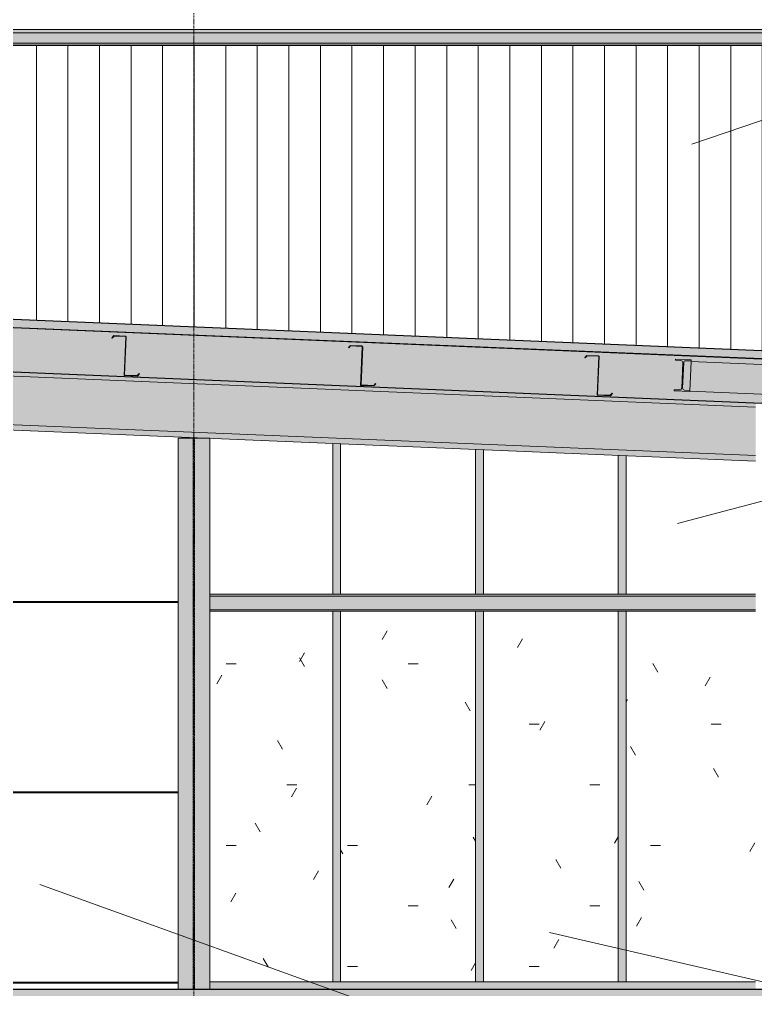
# Model space of a CAD drawing. Header units: inches. Extents: x -23445 to -32, y -314 to 853.
# Drawn here: x -14903.5 to -14716.9, y 0 to 246.1 of the extents above; entities that cross this region are included whole.
import ezdxf

# ---------------------------------------------------------------- set-up
doc = ezdxf.new("R2010")
doc.units = ezdxf.units.IN
doc.header["$MEASUREMENT"] = 0
doc.linetypes.add('Grid Line 1_2_', pattern=[0.875, 0.5, -0.125, 0.125, -0.125])
doc.linetypes.add('Hidden 1_8_', pattern=[0.1875, 0.125, -0.0625])
for name, color, linetype, lineweight in [('A-ANNO-IDEN', 131, 'Continuous', 9), ('A-CLNG', 13, 'Continuous', 9), ('A-CLNG-PATT', 13, 'Continuous', 9), ('A-FLOR', 192, 'Continuous', 9), ('A-FLOR-LEVL', 51, 'Continuous', 9), ('A-FLOR-PATT', 8, 'Continuous', 25), ('A-GLAZ-CURT', 52, 'Continuous', 9), ('A-GLAZ-CWMG', 51, 'Continuous', 9), ('A-ROOF', 132, 'Continuous', 9), ('A-WALL', 113, 'Continuous', 9), ('A-WALL-PATT', 111, 'Continuous', 25), ('S-BEAM', 12, 'Continuous', 9), ('S-COLS', 52, 'Continuous', 9), ('S-GRID', 1, 'Continuous', 9)]:
    doc.layers.add(name, color=color, linetype=linetype, lineweight=lineweight)
pattern_1 = [(0, (-33544.221, 67.247), (61.44, 15.36), [2.534, -43.546, 2.534, -43.546, -245.76]), (0, (-33544.221, 67.247), (61.44, 15.36), [-92.16, 2.534, -89.626, 2.534, -43.546, -107.52]), (0, (-33544.221, 67.247), (61.44, 15.36), [-230.4, 2.534, -28.186, 2.534, -74.266]), (120, (-33521.181, 74.927), (-44.02215, 45.5286), [2.534, -43.546, 2.534, -43.546, -245.76]), (120, (-33521.181, 74.927), (-44.02215, 45.5286), [-92.16, 2.534, -89.626, 2.534, -43.546, -107.52]), (120, (-33521.181, 74.927), (-44.02215, 45.5286), [-230.4, 2.534, -28.186, 2.534, -74.266]), (240, (-33513.501, 105.647), (-17.41785, -60.8886), [2.534, -43.546, 2.534, -43.546, -245.76]), (240, (-33513.501, 105.647), (-17.41785, -60.8886), [-92.16, 2.534, -89.626, 2.534, -43.546, -107.52]), (240, (-33513.501, 105.647), (-17.41785, -60.8886), [-230.4, 2.534, -28.186, 2.534, -74.266])]

# ---------------------------------------------------------------- blocks, each defined once
blk = doc.blocks.new('Struct_Xcel_Sports Complex_rvt-2-Building Section - East_West looking South _ Fitness Center')
at = {"layer": 'A-FLOR-PATT', "lineweight": 9}
h = blk.add_hatch(dxfattribs=at)
h.set_pattern_fill('FP_31', style=0, pattern_type=2)
h.set_pattern_definition([(50, (-33544.22, 67.247), (55.0854, -4.81984), [5.76, -63.36]), (355, (-33544.22, 67.247), (-10.6557, 57.76853), [4.608, -50.688]), (100.451, (-33539.63, 66.846), (44.42947, 52.94866), [4.895, -53.848]), (46.184, (-33544.22, 82.61), (81.96444, -12.71212), [8.64, -95.04]), (96.636, (-33537.39, 81.55), (71.7815, 74.8124), [7.343, -80.772]), (351.184, (-33544.22, 82.61), (71.78195, 74.81243), [6.912, -76.032]), (21, (-33536.54, 78.767), (45.84207, -30.92146), [5.76, -63.36]), (326, (-33536.54, 78.767), (18.68706, 55.69148), [4.608, -50.688]), (71.451, (-33532.72, 76.19), (64.5289, 24.7701), [4.895, -53.848]), (37.5, (-33544.221, 67.247), (0.933895, 25.566816), [2.534, -47.539, 2.534, -48.922, -50.88]), (37.5, (-33544.221, 67.247), (0.933895, 25.566816), [-101.53, 2.534, -48.346]), (7.5, (-33544.22, 67.247), (20.20404, 30.2913), [2.534, -26.803, 2.534, -46.387, -19.392]), (7.5, (-33544.22, 67.247), (20.20404, 30.2913), [-78.259, 2.534, -16.858]), (327.5, (-33561.348, 67.247), (40.997785, -1.732403), [2.534, -16.666, 2.534, -57.37, -79.488]), (327.5, (-33561.348, 67.247), (40.997785, -1.732403), [-79.104, 2.534, -76.954]), (317.5, (-33569.028, 67.247), (44.78888, 7.68784), [2.534, -22.426, 2.534, -37.248, -56.448]), (317.5, (-33569.028, 67.247), (44.78888, 7.68784), [-64.742, 2.534, -53.914])])
h.paths.add_polyline_path([(-25189.87, -6.32), (-25174.52, -6), (-22066.14, -6), (-22066.14, 0), (-25174.52, 0), (-25189.87, -0.32), (-25287.67, -0.32), (-25303.02, 0), (-26272.89, 0), (-26272.89, -6), (-25303.02, -6), (-25287.67, -6.32), (-25241, -6.32)], flags=0)
at = {"layer": 'A-FLOR', "color": 250, "lineweight": 25}
blk.add_line((-22066.14, 0), (-24218.88, 0), dxfattribs=at)
blk = doc.blocks.new('Girt_C - 8_D-1472944-Building Section - East_West looking South _ Fitness Center')
at = {"layer": 'S-BEAM'}
h = blk.add_hatch(color=256, dxfattribs=at)
h.paths.add_polyline_path([(-26263.39, 99.82), (-26128.02, 99.82), (-26128.02, 100.3), (-26263.39, 100.3)], flags=0)
h.paths.add_polyline_path([(-25505.64, 99.82), (-25505.64, 100.3), (-25517.89, 100.3), (-25517.89, 99.82)], flags=0)
h.paths.add_polyline_path([(-22171.52, 99.82), (-22171.52, 100.3), (-22309.89, 100.3), (-22309.89, 99.82), (-22223.02, 99.82)], flags=0)
h.paths.add_polyline_path([(-25501.52, 99.82), (-25439.14, 99.82), (-25439.14, 100.3), (-25501.52, 100.3)], flags=0)
h.paths.add_polyline_path([(-22420.08, 99.82), (-22420.08, 100.3), (-22458.77, 100.3), (-22458.77, 99.82), (-22433.58, 99.82)], flags=0)
h.paths.add_polyline_path([(-22810.7, 99.82), (-22810.7, 100.3), (-22941.3, 100.3), (-22941.36, 100.11), (-22941.61, 99.9), (-22941.71, 99.82), (-22819.6, 99.82)], flags=0)
h.paths.add_polyline_path([(-25672.89, 99.82), (-25659.64, 99.82), (-25659.64, 100.3), (-25672.89, 100.3)], flags=0)
h.paths.add_polyline_path([(-25435.64, 99.82), (-25405.89, 99.82), (-25405.89, 100.3), (-25435.64, 100.3)], flags=0)
h.paths.add_polyline_path([(-25397.89, 99.82), (-25387.64, 99.82), (-25387.64, 100.3), (-25397.89, 100.3)], flags=0)
h.paths.add_polyline_path([(-22949.08, 99.82), (-22948.92, 99.9), (-22949.17, 100.11), (-22949.23, 100.3), (-23081.89, 100.3), (-23081.89, 99.82), (-22959.97, 99.82)], flags=0)
h.paths.add_polyline_path([(-25384.14, 99.82), (-25336.74, 99.82), (-25336.74, 100.3), (-25384.14, 100.3)], flags=0)
h.paths.add_polyline_path([(-25656.14, 99.82), (-25608.14, 99.82), (-25608.14, 100.3), (-25656.14, 100.3)], flags=0)
h.paths.add_polyline_path([(-24132.95, 99.82), (-23958.39, 99.82), (-23958.39, 100.3), (-24132.95, 100.3)], flags=0)
h.paths.add_polyline_path([(-23089.89, 99.82), (-23089.89, 100.3), (-23371.39, 100.3), (-23371.39, 99.82), (-23135.44, 99.82)], flags=0)
h.paths.add_polyline_path([(-25604.64, 99.82), (-25522.02, 99.82), (-25522.02, 100.3), (-25604.64, 100.3)], flags=0)
h = blk.add_hatch(color=256, dxfattribs=at)
h.paths.add_polyline_path([(-22223.02, 96.51), (-22171.52, 96.51), (-22171.52, 99.82), (-22309.89, 99.82), (-22309.89, 96.51), (-22293.21, 96.51)], flags=0)
h.paths.add_polyline_path([(-26258.69, 96.51), (-26127.89, 96.51), (-26127.89, 98), (-26128.02, 98), (-26128.02, 99.82), (-26263.39, 99.82), (-26263.39, 96.51)], flags=0)
h.paths.add_polyline_path([(-22420.08, 96.51), (-22420.08, 99.82), (-22458.77, 99.82), (-22458.77, 96.51), (-22433.58, 96.51)], flags=0)
h.paths.add_polyline_path([(-25672.89, 96.51), (-25659.64, 96.51), (-25659.64, 99.82), (-25672.89, 99.82)], flags=0)
h.paths.add_polyline_path([(-22810.7, 96.51), (-22810.7, 99.82), (-23081.89, 99.82), (-23081.89, 96.51), (-22819.6, 96.51)], flags=0)
h.paths.add_polyline_path([(-25656.14, 96.51), (-25608.14, 96.51), (-25608.14, 99.82), (-25656.14, 99.82)], flags=0)
h.paths.add_polyline_path([(-25604.64, 96.51), (-25522.02, 96.51), (-25522.02, 99.82), (-25604.64, 99.82)], flags=0)
h.paths.add_polyline_path([(-25517.89, 96.51), (-25505.64, 96.51), (-25505.64, 99.82), (-25517.89, 99.82)], flags=0)
h.paths.add_polyline_path([(-23089.89, 96.51), (-23089.89, 99.82), (-23371.39, 99.82), (-23371.39, 96.51), (-23135.44, 96.51)], flags=0)
h.paths.add_polyline_path([(-25501.52, 96.51), (-25439.14, 96.51), (-25439.14, 99.82), (-25501.52, 99.82)], flags=0)
h.paths.add_polyline_path([(-25435.64, 96.51), (-25405.89, 96.51), (-25405.89, 99.82), (-25435.64, 99.82)], flags=0)
h.paths.add_polyline_path([(-23958.39, 96.51), (-23958.39, 99.82), (-24132.95, 99.82), (-24132.95, 96.51), (-23977.66, 96.51)], flags=0)
h.paths.add_polyline_path([(-25397.89, 96.51), (-25387.64, 96.51), (-25387.64, 99.82), (-25397.89, 99.82)], flags=0)
h.paths.add_polyline_path([(-25336.74, 96.51), (-25336.74, 99.82), (-25384.14, 99.82), (-25384.14, 96.51), (-25346.28, 96.51)], flags=0)
h = blk.add_hatch(color=256, dxfattribs=at)
h.paths.add_polyline_path([(-22171.52, 96.32), (-22171.52, 96.51), (-22309.89, 96.5), (-22309.89, 96.32), (-22223.02, 96.32)], flags=0)
h.paths.add_polyline_path([(-25336.74, 96.32), (-25336.74, 96.51), (-25384.14, 96.43), (-25384.14, 96.32), (-25346.28, 96.32)], flags=0)
h.paths.add_polyline_path([(-26263.39, 96.32), (-26128.02, 96.35), (-26128.02, 96.51), (-26263.39, 96.51), (-26263.39, 96.35)], flags=0)
h.paths.add_polyline_path([(-24132.95, 96.32), (-23958.39, 96.38), (-23958.39, 96.51), (-24132.95, 96.46), (-24132.95, 96.33)], flags=0)
h.paths.add_polyline_path([(-25672.89, 96.32), (-25659.64, 96.4), (-25659.64, 96.51), (-25672.89, 96.43), (-25672.89, 96.34)], flags=0)
h.paths.add_polyline_path([(-25387.64, 96.32), (-25387.64, 96.51), (-25397.89, 96.43), (-25397.89, 96.32), (-25390.14, 96.32)], flags=0)
h.paths.add_polyline_path([(-22420.08, 96.32), (-22420.08, 96.51), (-22458.77, 96.5), (-22458.77, 96.32), (-22433.58, 96.32)], flags=0)
h.paths.add_polyline_path([(-25405.89, 96.32), (-25405.89, 96.51), (-25435.64, 96.43), (-25435.64, 96.32), (-25416.46, 96.32)], flags=0)
h.paths.add_polyline_path([(-23371.39, 96.32), (-23089.89, 96.36), (-23089.89, 96.51), (-23371.39, 96.48), (-23371.39, 96.33)], flags=0)
h.paths.add_polyline_path([(-25656.14, 96.32), (-25608.14, 96.4), (-25608.14, 96.51), (-25656.14, 96.43), (-25656.14, 96.34)], flags=0)
h.paths.add_polyline_path([(-22810.7, 96.32), (-22810.7, 96.51), (-22941.94, 96.49), (-22941.87, 96.41), (-22941.52, 96.32), (-22819.6, 96.32)], flags=0)
h.paths.add_polyline_path([(-25604.64, 96.32), (-25522.02, 96.4), (-25522.02, 96.51), (-25604.64, 96.43), (-25604.64, 96.34)], flags=0)
h.paths.add_polyline_path([(-25439.14, 96.32), (-25439.14, 96.51), (-25501.52, 96.43), (-25501.52, 96.32), (-25451.56, 96.32)], flags=0)
h.paths.add_polyline_path([(-23081.89, 96.32), (-22948.86, 96.36), (-22948.57, 96.51), (-23081.89, 96.49), (-23081.89, 96.33)], flags=0)
h.paths.add_polyline_path([(-25505.64, 96.32), (-25505.64, 96.51), (-25517.89, 96.43), (-25517.89, 96.32)], flags=0)
for p, q in [((-22171.52, 100.3), (-22309.89, 100.3)), ((-22171.52, 99.82), (-22309.89, 99.82)), ((-22309.89, 96.32), (-22171.52, 96.32))]:
    blk.add_line(p, q, dxfattribs=at)
blk = doc.blocks.new('W-Wide Flange - 1_-5_-1341919-Building Section - East_West looking South _ Fitness Center')
at = {"layer": 'S-BEAM'}
for points in [[(-22171.52, 147.72), (-22171.52, 148.82), (-22500.14, 162.51), (-22500.14, 161.41), (-22187.93, 148.4)], [(-22171.52, 146.82), (-22171.52, 147.72), (-22500.14, 161.34), (-22500.14, 160.52), (-22187.93, 147.51)], [(-22171.52, 136.32), (-22171.52, 146.82), (-22500.14, 160.52), (-22500.14, 150.01), (-22187.93, 137)], [(-22171.52, 135.42), (-22171.52, 136.32), (-22500.14, 150.01), (-22500.14, 149.12), (-22187.93, 136.11)], [(-22171.52, 134.06), (-22171.52, 135.42), (-22500.14, 149.12), (-22500.14, 147.76), (-22187.93, 134.75)]]:
    blk.add_hatch(color=256, dxfattribs=at).paths.add_polyline_path(points, flags=0)
for p, q in [((-22171.52, 147.72), (-22500.14, 161.41)), ((-22500.14, 149.12), (-22171.52, 135.42)), ((-22171.52, 134.06), (-22500.14, 147.76))]:
    blk.add_line(p, q, dxfattribs=at)
blk = doc.blocks.new('System Panel - Glazed-frosted-1142378-Building Section - East_West looking South _ Fitness Center')
at = {"layer": 'A-GLAZ-CURT'}
h = blk.add_hatch(dxfattribs=at)
h.set_pattern_fill('FP_11', color=256, style=0, pattern_type=2)
h.set_pattern_definition(pattern_1)
h.paths.add_polyline_path([(-22278.7, 2), (-22278.7, 96), (-22309.89, 96), (-22309.89, 2), (-22293.21, 2)], flags=0)
blk.add_line((-22278.7, 96), (-22309.89, 96), dxfattribs=at)
blk = doc.blocks.new('Rectangular Mullion - Exterior 2_ x 4_5_-1135321-Building Section - East_West looking South _ Fitness Center')
at = {"layer": 'A-GLAZ-CWMG'}
blk.add_hatch(color=256, dxfattribs=at).paths.add_polyline_path([(-22309.89, 0), (-22277.7, 0), (-22277.7, 2), (-22309.89, 2)], flags=0)
blk.add_line((-22277.7, 2), (-22309.89, 2), dxfattribs=at)
blk = doc.blocks.new('System Panel - Glazed-frosted-1142383-Building Section - East_West looking South _ Fitness Center')
at = {"layer": 'A-GLAZ-CURT'}
h = blk.add_hatch(dxfattribs=at)
h.set_pattern_fill('FP_11', color=256, style=0, pattern_type=2)
h.set_pattern_definition(pattern_1)
h.paths.add_polyline_path([(-22242.52, 2), (-22242.52, 96), (-22276.7, 96), (-22276.7, 2)], flags=0)
blk.add_line((-22242.52, 96), (-22276.7, 96), dxfattribs=at)
blk = doc.blocks.new('Rectangular Mullion - Exterior 2_ x 4_5_-769211-Building Section - East_West looking South _ Fitness Center')
at = {"layer": 'A-GLAZ-CWMG'}
blk.add_hatch(color=256, dxfattribs=at).paths.add_polyline_path([(-22241.52, 0), (-22241.52, 2), (-22277.7, 2), (-22277.7, 0)], flags=0)
blk.add_line((-22241.52, 2), (-22277.7, 2), dxfattribs=at)
blk = doc.blocks.new('Rectangular Mullion - Exterior 2_ x 4_5_-827464-Building Section - East_West looking South _ Fitness Center')
at = {"layer": 'A-GLAZ-CWMG'}
blk.add_hatch(color=256, dxfattribs=at).paths.add_polyline_path([(-22276.7, 2), (-22276.7, 96), (-22278.7, 96), (-22278.7, 2)], flags=0)
for p, q in [((-22278.7, 96), (-22276.7, 96)), ((-22278.7, 96), (-22278.7, 2)), ((-22276.7, 2), (-22276.7, 96)), ((-22276.7, 2), (-22278.7, 2))]:
    blk.add_line(p, q, dxfattribs=at)
blk = doc.blocks.new('Rectangular Mullion - Exterior 2_ x 4_5_-1142356-Building Section - East_West looking South _ Fitness Center')
at = {"layer": 'A-GLAZ-CWMG'}
blk.add_hatch(color=256, dxfattribs=at).paths.add_polyline_path([(-22276.7, 100.3), (-22276.7, 138.45), (-22278.7, 138.53), (-22278.7, 100.3)], flags=0)
for p, q in [((-22278.7, 138.53), (-22278.7, 100.3)), ((-22276.7, 100.3), (-22276.7, 138.45))]:
    blk.add_line(p, q, dxfattribs=at)
blk = doc.blocks.new('System Panel - Glazed-frosted-V48-Building Section - East_West looking South _ Fitness Center')
at = {"layer": 'A-GLAZ-CURT'}
h = blk.add_hatch(dxfattribs=at)
h.set_pattern_fill('FP_11', color=256, style=0, pattern_type=2)
h.set_pattern_definition(pattern_1)
h.paths.add_polyline_path([(-22240.52, 2), (-22206.33, 2), (-22206.33, 96), (-22240.52, 96), (-22240.52, 76.46)], flags=0)
blk.add_line((-22206.33, 96), (-22240.52, 96), dxfattribs=at)
blk = doc.blocks.new('Rectangular Mullion - Exterior 2_ x 4_5_-V49-Building Section - East_West looking South _ Fitness Center')
at = {"layer": 'A-GLAZ-CWMG'}
blk.add_hatch(color=256, dxfattribs=at).paths.add_polyline_path([(-22205.33, 0), (-22205.33, 2), (-22241.52, 2), (-22241.52, 0)], flags=0)
blk.add_line((-22205.33, 2), (-22241.52, 2), dxfattribs=at)
blk = doc.blocks.new('Rectangular Mullion - Exterior 2_ x 4_5_-1115231-Building Section - East_West looking South _ Fitness Center')
at = {"layer": 'A-GLAZ-CWMG'}
blk.add_hatch(color=256, dxfattribs=at).paths.add_polyline_path([(-22240.52, 2), (-22240.52, 96), (-22242.52, 96), (-22242.52, 2)], flags=0)
for p, q in [((-22242.52, 96), (-22240.52, 96)), ((-22242.52, 96), (-22242.52, 2)), ((-22240.52, 2), (-22240.52, 96)), ((-22240.52, 2), (-22242.52, 2))]:
    blk.add_line(p, q, dxfattribs=at)
blk = doc.blocks.new('Rectangular Mullion - Exterior 2_ x 4_5_-1142334-Building Section - East_West looking South _ Fitness Center')
at = {"layer": 'A-GLAZ-CWMG'}
blk.add_hatch(color=256, dxfattribs=at).paths.add_polyline_path([(-22242.52, 100.3), (-22240.52, 100.3), (-22240.52, 136.94), (-22242.52, 137.02), (-22242.52, 115.53)], flags=0)
for p, q in [((-22242.52, 137.02), (-22242.52, 100.3)), ((-22240.52, 100.3), (-22240.52, 136.94))]:
    blk.add_line(p, q, dxfattribs=at)
blk = doc.blocks.new('System Panel - Glazed-frosted-V50-Building Section - East_West looking South _ Fitness Center')
at = {"layer": 'A-GLAZ-CURT'}
h = blk.add_hatch(dxfattribs=at)
h.set_pattern_fill('FP_11', color=256, style=0, pattern_type=2)
h.set_pattern_definition(pattern_1)
h.paths.add_polyline_path([(-22171.52, 2), (-22171.52, 96), (-22204.33, 96), (-22204.33, 2)], flags=0)
blk.add_line((-22171.52, 96), (-22204.33, 96), dxfattribs=at)
blk = doc.blocks.new('Rectangular Mullion - Exterior 2_ x 4_5_-V51-Building Section - East_West looking South _ Fitness Center')
at = {"layer": 'A-GLAZ-CWMG'}
blk.add_hatch(color=256, dxfattribs=at).paths.add_polyline_path([(-22171.52, 0), (-22171.52, 2), (-22205.33, 2), (-22205.33, 0)], flags=0)
blk.add_line((-22171.52, 2), (-22205.33, 2), dxfattribs=at)
blk = doc.blocks.new('Rectangular Mullion - Exterior 2_ x 4_5_-V52-Building Section - East_West looking South _ Fitness Center')
at = {"layer": 'A-GLAZ-CWMG'}
blk.add_hatch(color=256, dxfattribs=at).paths.add_polyline_path([(-22206.33, 100.3), (-22204.33, 100.3), (-22204.33, 135.43), (-22206.33, 135.51), (-22206.33, 115.53)], flags=0)
for p, q in [((-22206.33, 135.51), (-22206.33, 100.3)), ((-22204.33, 100.3), (-22204.33, 135.43))]:
    blk.add_line(p, q, dxfattribs=at)
blk = doc.blocks.new('W-Wide Flange-Column - B4_B-1393571-Building Section - East_West looking South _ Fitness Center')
at = {"layer": 'S-COLS', "linetype": 'Hidden 1_8_'}
for p, q in [((-22314.05, 0), (-22314.05, 139.83)), ((-22313.73, 139.83), (-22313.73, 0))]:
    blk.add_line(p, q, dxfattribs=at)
blk = doc.blocks.new('Girt_Z - 10_D-1390502-Building Section - East_West looking South _ Fitness Center')
at = {"layer": 'S-BEAM'}
h = blk.add_hatch(color=256, dxfattribs=at)
h.paths.add_polyline_path([(-22328.2, 155.6), (-22327.69, 156.16), (-22327.77, 156.23), (-22328.24, 155.72), (-22331.38, 155.85), (-22331.57, 155.75)], flags=0)
h.paths.add_polyline_path([(-22331.57, 155.75), (-22331.45, 155.93), (-22331.05, 165.54), (-22331.16, 165.55)], flags=0)
h.paths.add_polyline_path([(-22334.59, 165.23), (-22334.12, 165.75), (-22331.23, 165.63), (-22331.23, 165.74), (-22334.17, 165.86), (-22334.67, 165.31)], flags=0)
at = {"layer": 'S-BEAM', "lineweight": 15}
for p, q in [((-22334.17, 165.86), (-22334.67, 165.31)), ((-22334.67, 165.31), (-22334.59, 165.23)), ((-22334.59, 165.23), (-22334.12, 165.75)), ((-22331.23, 165.74), (-22334.17, 165.86)), ((-22334.12, 165.75), (-22331.23, 165.63)), ((-22331.16, 165.55), (-22331.57, 155.75)), ((-22331.45, 155.93), (-22331.05, 165.54)), ((-22331.57, 155.75), (-22328.2, 155.6)), ((-22328.24, 155.72), (-22331.38, 155.85)), ((-22327.77, 156.23), (-22328.24, 155.72)), ((-22328.2, 155.6), (-22327.69, 156.16)), ((-22327.69, 156.16), (-22327.77, 156.23))]:
    blk.add_line(p, q, dxfattribs=at)
for centre, radius, start, end in [((-22331.24, 165.55), 0.187, 357.6141, 87.6141), ((-22331.24, 165.55), 0.0782, 357.6141, 85.4913), ((-22331.37, 155.92), 0.0782, 177.6141, 264.5717)]:
    blk.add_arc(centre, radius, start, end, dxfattribs=at)
blk = doc.blocks.new('Dimension Lumber - 5_5 x 7_5 Glulam-1403169-Building Section - East_West looking South _ Fitness Center')
at = {"layer": 'S-BEAM'}
blk.add_hatch(color=256, dxfattribs=at).paths.add_polyline_path([(-21974.21, 142.86), (-21973.89, 150.35), (-22187.85, 159.27), (-22188.16, 151.77), (-22012.47, 144.45)], flags=0)
at = {"layer": 'S-BEAM', "lineweight": 15}
for p, q in [((-22187.85, 159.27), (-22188.16, 151.77)), ((-21973.89, 150.35), (-22187.85, 159.27)), ((-22188.16, 151.77), (-21974.21, 142.86)), ((-21974.21, 142.86), (-21973.89, 150.35))]:
    blk.add_line(p, q, dxfattribs=at)
blk = doc.blocks.new('W-Wide Flange - W8X15-1355454-Building Section - East_West looking South _ Fitness Center')
at = {"layer": 'S-BEAM'}
h = blk.add_hatch(dxfattribs=at)
h.set_pattern_fill('FP_10', color=256, style=0, pattern_type=2)
h.set_pattern_definition([(45, (-33544.22, 67.247), (-19.00703, 19.00703), []), (45, (-33544.22, 96.047), (-19.00703, 19.00703), [])])
h.paths.add_polyline_path([(-22188.16, 151.66), (-22188.15, 151.98), (-22189.53, 152.03), (-22189.88, 152.19), (-22190.01, 152.55), (-22189.74, 159.03), (-22189.58, 159.38), (-22189.22, 159.51), (-22187.84, 159.45), (-22187.82, 159.76), (-22191.83, 159.93), (-22191.84, 159.62), (-22190.46, 159.56), (-22190.12, 159.4), (-22189.98, 159.04), (-22190.25, 152.56), (-22190.41, 152.22), (-22190.77, 152.09), (-22192.16, 152.14), (-22192.17, 151.83)], flags=0)
at = {"layer": 'S-BEAM', "lineweight": 15}
for p, q in [((-22191.83, 159.93), (-22191.84, 159.62)), ((-22191.84, 159.62), (-22190.46, 159.56)), ((-22187.82, 159.76), (-22191.83, 159.93)), ((-22189.98, 159.04), (-22190.25, 152.56)), ((-22190.01, 152.55), (-22189.74, 159.03)), ((-22189.22, 159.51), (-22187.84, 159.45)), ((-22187.84, 159.45), (-22187.82, 159.76)), ((-22192.16, 152.14), (-22192.17, 151.83)), ((-22192.17, 151.83), (-22188.16, 151.66)), ((-22190.77, 152.09), (-22192.16, 152.14)), ((-22188.15, 151.98), (-22189.53, 152.03)), ((-22188.16, 151.66), (-22188.15, 151.98))]:
    blk.add_line(p, q, dxfattribs=at)
for centre, start, end in [((-22190.48, 159.06), 357.6141, 87.6141), ((-22189.24, 159.01), 87.6141, 177.6141), ((-22190.75, 152.58), 267.6141, 357.6141), ((-22189.51, 152.53), 177.6141, 267.6141)]:
    blk.add_arc(centre, 0.497, start, end, dxfattribs=at)

msp = doc.modelspace()

# ---------------------------------------------------------------- hatches: boundary and pattern name
at = {"layer": 'A-CLNG-PATT'}
h = msp.add_hatch(dxfattribs=at)
h.set_pattern_fill('FP_17', color=256, style=0, pattern_type=2)
h.set_pattern_definition([(161.57, (-33543.261, 68.207), (-7.6802237, -0.0009796), [0, -54.643, 6.067, 0]), (18.43, (-33545.181, 68.207), (-7.6802237, 0.0009796), [0, -54.643, 6.067, 0]), (108.43, (-33543.261, 68.207), (3.8382953, -19.20136532), [18.211, -42.499]), (71.57, (-33545.181, 68.207), (3.8382953, 19.20136532), [18.211, -42.499])])
h.paths.add_polyline_path([(-14607.01, 144.24), (-14607.01, 155.38), (-15344.28, 186.1), (-15344.28, 174.96), (-14610.5, 144.39)], flags=0)
at = {"layer": 'A-ROOF'}
msp.add_hatch(color=256, dxfattribs=at).paths.add_polyline_path([(-14516.28, 151.73), (-14516.28, 153.73), (-15344.03, 188.22), (-15344.03, 186.22), (-14557.86, 153.46)], flags=0)
at = {"layer": 'A-WALL', "lineweight": 5}
h = msp.add_hatch(color=256, dxfattribs=at)
h.paths.add_polyline_path([(-14617.02, 242.69), (-14603.9, 242.69), (-14603.9, 243.38)], flags=0)
h.paths.add_polyline_path([(-15116.9, 242.69), (-15116.9, 243.5), (-15355.84, 243.43), (-15341.59, 242.69)], flags=0)
h.paths.add_polyline_path([(-15356.09, 242.69), (-15342.79, 242.69), (-15356.09, 243.39)], flags=0)
h.paths.add_polyline_path([(-14618.22, 242.69), (-14603.9, 243.5), (-15000.9, 243.5), (-15000.9, 242.69), (-14978.97, 242.69)], flags=0)
h = msp.add_hatch(color=256, dxfattribs=at)
h.paths.add_polyline_path([(-14618.72, 240), (-14618.22, 240), (-14618.22, 242.69), (-15000.9, 242.69), (-15000.9, 240), (-14978.97, 240)], flags=0)
h.paths.add_polyline_path([(-15342.53, 240), (-15341.65, 240), (-15341.65, 242.63), (-15344.03, 242.69), (-15356.09, 242.63), (-15356.09, 242.2), (-15342.53, 242.2), (-15342.53, 241.8)], flags=0)
h.paths.add_polyline_path([(-15341.59, 240), (-15116.9, 240), (-15116.9, 242.69), (-15341.59, 242.63)], flags=0)
h.paths.add_polyline_path([(-14618.15, 240), (-14614.53, 240), (-14614.53, 241.11), (-14614.42, 241.11), (-14614.34, 240), (-14606.64, 240), (-14606.64, 241.11), (-14606.53, 241.19), (-14606.53, 241.83), (-14603.9, 241.83), (-14603.9, 242.69), (-14618.15, 242.63), (-14618.15, 241.11)], flags=0)
h.paths.add_polyline_path([(-14614.34, 241.19), (-14614.34, 241.3), (-14606.72, 241.3), (-14606.72, 241.19)], flags=0)
h = msp.add_hatch(color=256, dxfattribs=at)
h.paths.add_polyline_path([(-15342.53, 239.5), (-15341.18, 239.5), (-15341.65, 240), (-15342.53, 239.97)], flags=0)
h.paths.add_polyline_path([(-14606.64, 239.5), (-14606.64, 240), (-14614.42, 240), (-14614.42, 239.5)], flags=0)
h.paths.add_polyline_path([(-15116.9, 239.5), (-15116.9, 240), (-15341.57, 239.97), (-15341.09, 239.5)], flags=0)
h.paths.add_polyline_path([(-14618.22, 239.5), (-14614.53, 239.5), (-14614.53, 240), (-14618.15, 239.97), (-14618.63, 239.5)], flags=0)
h.paths.add_polyline_path([(-15000.9, 239.5), (-14618.67, 239.54), (-14618.22, 240), (-15000.9, 240)], flags=0)
at = {"layer": 'A-WALL-PATT', "lineweight": 9}
h = msp.add_hatch(dxfattribs=at)
h.set_pattern_fill('FP_32', color=256, style=0, pattern_type=2)
h.set_pattern_definition([(270, (-30155.209, -153.667), (8, 5e-16), [])])
h.paths.add_polyline_path([(-14603.9, 157.38), (-14603.9, 158.5), (-14606.53, 158.5), (-14606.53, 163.55), (-14606.9, 163.24), (-14606.9, 157.5)], flags=0)
h.paths.add_polyline_path([(-14607.01, 157.51), (-14607.01, 163.15), (-14607.11, 163.07), (-14607.18, 163.16), (-14607.01, 163.3), (-14607.01, 166.95), (-14614.34, 166.95), (-14614.34, 167.05), (-14607.01, 167.05), (-14607.01, 185.5), (-14606.9, 185.5), (-14606.9, 167.05), (-14606.72, 167.05), (-14606.72, 166.95), (-14606.9, 166.95), (-14606.9, 163.38), (-14606.64, 163.61), (-14606.64, 166.87), (-14606.53, 166.95), (-14606.53, 192.8), (-14607.11, 192.31), (-14607.18, 192.4), (-14606.64, 192.85), (-14606.64, 196.11), (-14606.53, 196.19), (-14606.53, 237.8), (-14607.11, 237.31), (-14607.18, 237.4), (-14606.64, 237.85), (-14606.64, 239.46), (-14614.42, 239.46), (-14614.42, 237.85), (-14613.89, 237.4), (-14613.96, 237.31), (-14614.53, 237.85), (-14614.53, 239.46), (-15000.9, 239.46), (-15000.9, 181.08), (-15063.59, 181.08), (-15063.59, 176.53), (-14649.16, 159.27)], flags=0)
h.paths.add_polyline_path([(-14613.96, 163.07), (-14614.53, 163.61), (-14614.53, 166.87), (-14614.42, 166.87), (-14614.34, 163.54), (-14613.89, 163.16)], flags=0)
h.paths.add_polyline_path([(-15110.59, 178.49), (-15110.59, 181.08), (-15116.78, 181.08), (-15116.78, 197.45), (-15116.9, 197.45), (-15116.9, 239.46), (-15342.53, 239.46), (-15342.53, 190), (-15344.03, 190), (-15344.03, 188.22), (-15119.34, 178.86)], flags=0)
h.paths.add_polyline_path([(-14613.96, 192.31), (-14614.53, 192.85), (-14614.53, 196.11), (-14614.42, 196.11), (-14614.34, 192.78), (-14613.89, 192.4)], flags=0)
h.paths.add_polyline_path([(-14613.89, 196.19), (-14614.34, 196.19), (-14614.34, 196.3), (-14606.72, 196.3), (-14606.72, 196.19), (-14607.18, 196.19)], flags=0)
h = msp.add_hatch(dxfattribs=at)
h.set_pattern_fill('FP_13', color=256, style=0, pattern_type=2)
h.set_pattern_definition([(90, (-30058.12, 677.25), (-193, -193), [48, -145]), (180, (-30058.12, 677.25), (-2e-14, -193), [96.25, -96.75]), (270, (-30154.38, 725.25), (-193, -193), [48, -145]), (180, (-30058.12, 725.25), (-2e-14, -193), [96.25, -96.75]), (270, (-30154.62, 725.25), (-193, -193), [48, -145]), (180, (-30154.62, 725.25), (-2e-14, -193), [96.25, -96.75]), (90, (-30250.88, 677.25), (-193, -193), [48, -145]), (180, (-30154.62, 677.25), (-2e-14, -193), [96.25, -96.75]), (90, (-30106.12, 725.5), (-193, -193), [48, -145]), (180, (-30057.88, 725.5), (-2e-14, -193), [48.25, -144.75]), (180, (-30057.88, 773.5), (-2e-14, -193), [48.25, -144.75]), (90, (-30202.62, 725.5), (-193, -193), [48, -145]), (180, (-30106.38, 725.5), (-2e-14, -193), [96.25, -96.75]), (270, (-30106.38, 773.5), (-193, -193), [48, -145]), (180, (-30106.38, 773.5), (-2e-14, -193), [96.25, -96.75]), (180, (-30202.88, 725.5), (-2e-14, -193), [48, -145]), (270, (-30202.88, 773.5), (-193, -193), [48, -145]), (180, (-30202.88, 773.5), (-2e-14, -193), [48, -145]), (90, (-30058.12, 773.75), (-193, -193), [48, -145]), (180, (-30058.12, 773.75), (-2e-14, -193), [96.25, -96.75]), (270, (-30154.38, 821.75), (-193, -193), [48, -145]), (180, (-30058.12, 821.75), (-2e-14, -193), [96.25, -96.75]), (270, (-30154.62, 821.75), (-193, -193), [48, -145]), (180, (-30154.62, 821.75), (-2e-14, -193), [96.25, -96.75]), (270, (-30250.88, 821.75), (-193, -193), [48, -145]), (180, (-30154.62, 773.75), (-2e-14, -193), [96.25, -96.75]), (90, (-30106.12, 822), (-193, -193), [48, -145]), (180, (-30057.88, 822), (-2e-14, -193), [48.25, -144.75]), (180, (-30057.88, 870), (-2e-14, -193), [48.25, -144.75]), (90, (-30202.62, 822), (-193, -193), [48, -145]), (180, (-30106.38, 822), (-2e-14, -193), [96.25, -96.75]), (270, (-30106.38, 870), (-193, -193), [48, -145]), (180, (-30106.38, 870), (-2e-14, -193), [96.25, -96.75]), (180, (-30202.88, 822), (-2e-14, -193), [48, -145]), (270, (-30202.88, 870), (-193, -193), [48, -145]), (180, (-30202.88, 870), (-2e-14, -193), [48, -145])])
h.paths.add_polyline_path([(-15356.09, 0), (-15349.53, 0), (-15349.53, 115.82), (-15356.09, 115.82), (-15356.09, 76.46)], flags=0)
h.paths.add_polyline_path([(-15004.15, 0), (-15004.15, 145.75), (-14997.38, 145.75), (-15045.53, 147.76), (-15045.53, 0)], flags=0)
h.paths.add_polyline_path([(-14965.47, 0), (-14863.28, 0), (-14863.28, 139.83), (-14859.4, 139.83), (-14859.4, 140), (-14965.47, 144.42), (-14965.47, 76.46)], flags=0)
h.paths.add_polyline_path([(-15345.28, 141.1), (-15344.78, 141.1), (-15344.78, 144.68), (-15345.28, 144.68), (-15345.28, 144.55)], flags=0)
h.paths.add_polyline_path([(-14606.79, 145.5), (-14603.9, 145.5), (-14603.9, 146.37), (-14606.9, 146.49), (-14606.9, 145.5)], flags=0)
h.paths.add_polyline_path([(-14603.9, 153.88), (-14603.9, 155.38), (-14606.9, 155.5), (-14606.9, 154)], flags=0)
h.paths.add_polyline_path([(-14607.01, 155.38), (-14607.01, 155.51), (-15063.59, 174.53), (-15063.59, 174.4), (-14628.09, 156.25)], flags=0)
h.paths.add_polyline_path([(-15110.59, 176.36), (-15110.59, 176.49), (-15344.03, 186.22), (-15344.03, 186.09), (-15119.34, 176.72)], flags=0)
at = {"layer": 'S-COLS', "lineweight": 5}
msp.add_hatch(color=256, dxfattribs=at).paths.add_polyline_path([(-14855.28, 0), (-14855.28, 139.83), (-14863.28, 139.83), (-14863.28, 0)], flags=0)

# ---------------------------------------------------------------- linework, layer by layer
at = {"layer": 'A-ANNO-IDEN', "color": 153}
for p, q in [((-14733.1, 214.4), (-14450.6, 311.05)), ((-14736.71, 118.21), (-14450.6, 193.82)), ((-14898.35, 26.67), (-14450.6, -134.76)), ((-14769.12, 14.51), (-14450.6, -59.61))]:
    msp.add_line(p, q, dxfattribs=at)
at = {"layer": 'A-CLNG', "lineweight": 25}
for p, q in [((-14607.01, 155.38), (-15344.03, 186.09)), ((-15344.03, 174.95), (-14607.01, 144.24))]:
    msp.add_line(p, q, dxfattribs=at)
at = {"layer": 'A-FLOR-LEVL', "linetype": 'Grid Line 1_2_'}
msp.add_line((-19102.71, 0), (-13613.95, 0), dxfattribs=at)
at = {"layer": 'A-ROOF', "lineweight": 25}
for p, q in [((-14516.28, 153.73), (-15344.03, 188.22)), ((-15344.03, 186.22), (-14516.28, 151.73))]:
    msp.add_line(p, q, dxfattribs=at)
at = {"layer": 'A-WALL'}
for p, q in [((-15000.9, 243.5), (-14603.9, 243.5)), ((-15000.9, 242.69), (-14618.22, 242.69)), ((-15000.9, 240), (-14618.22, 240)), ((-15000.9, 239.5), (-14618.72, 239.5)), ((-15000.9, 239.46), (-14614.53, 239.46)), ((-14859.4, 139.83), (-14859.4, 139.95))]:
    msp.add_line(p, q, dxfattribs=at)
at = {"layer": 'S-COLS'}
for p, q in [((-14863.28, 139.83), (-14863.28, 0)), ((-14855.28, 139.83), (-14863.28, 139.83)), ((-14855.28, 139.83), (-14855.28, 0))]:
    msp.add_line(p, q, dxfattribs=at)
at = {"layer": 'S-GRID', "linetype": 'Grid Line 1_2_'}
msp.add_line((-14859.28, -273.16), (-14859.28, 671.89), dxfattribs=at)

# ---------------------------------------------------------------- block references
at = {"color": 90, "lineweight": 5}
msp.add_blockref('Struct_Xcel_Sports Complex_rvt-2-Building Section - East_West looking South _ Fitness Center', (7454.61, 0), dxfattribs=at)
at = {"layer": 'A-GLAZ-CURT'}
for name in ['System Panel - Glazed-frosted-1142378-Building Section - East_West looking South _ Fitness Center', 'System Panel - Glazed-frosted-1142383-Building Section - East_West looking South _ Fitness Center', 'System Panel - Glazed-frosted-V48-Building Section - East_West looking South _ Fitness Center', 'System Panel - Glazed-frosted-V50-Building Section - East_West looking South _ Fitness Center']:
    msp.add_blockref(name, (7454.61, 0), dxfattribs=at)
at = {"layer": 'A-GLAZ-CWMG'}
for name, p in [('Rectangular Mullion - Exterior 2_ x 4_5_-1142356-Building Section - East_West looking South _ Fitness Center', (7454.61, 0)), ('Rectangular Mullion - Exterior 2_ x 4_5_-1142334-Building Section - East_West looking South _ Fitness Center', (7454.61, 0)), ('Rectangular Mullion - Exterior 2_ x 4_5_-V52-Building Section - East_West looking South _ Fitness Center', (7454.61, 0)), ('Rectangular Mullion - Exterior 2_ x 4_5_-827464-Building Section - East_West looking South _ Fitness Center', (7454.61, 0)), ('Rectangular Mullion - Exterior 2_ x 4_5_-1115231-Building Section - East_West looking South _ Fitness Center', (7454.61, 0)), ('Rectangular Mullion - Exterior 2_ x 4_5_-1115231-Building Section - East_West looking South _ Fitness Center', (7490.8, 0)), ('Rectangular Mullion - Exterior 2_ x 4_5_-1135321-Building Section - East_West looking South _ Fitness Center', (7454.61, 0)), ('Rectangular Mullion - Exterior 2_ x 4_5_-769211-Building Section - East_West looking South _ Fitness Center', (7454.61, 0)), ('Rectangular Mullion - Exterior 2_ x 4_5_-V49-Building Section - East_West looking South _ Fitness Center', (7454.61, 0)), ('Rectangular Mullion - Exterior 2_ x 4_5_-V51-Building Section - East_West looking South _ Fitness Center', (7454.61, 0))]:
    msp.add_blockref(name, p, dxfattribs=at)
at = {"layer": 'S-BEAM'}
for name, p in [('Girt_Z - 10_D-1390502-Building Section - East_West looking South _ Fitness Center', (7454.61, 0)), ('W-Wide Flange - 1_-5_-1341919-Building Section - East_West looking South _ Fitness Center', (7454.61, 0)), ('Girt_Z - 10_D-1390502-Building Section - East_West looking South _ Fitness Center', (7514.56, -2.5)), ('Girt_Z - 10_D-1390502-Building Section - East_West looking South _ Fitness Center', (7574.51, -5)), ('W-Wide Flange - W8X15-1355454-Building Section - East_West looking South _ Fitness Center', (7454.61, 0)), ('Dimension Lumber - 5_5 x 7_5 Glulam-1403169-Building Section - East_West looking South _ Fitness Center', (7454.61, 0)), ('Girt_C - 8_D-1472944-Building Section - East_West looking South _ Fitness Center', (7454.61, 0))]:
    msp.add_blockref(name, p, dxfattribs=at)
at = {"layer": 'S-COLS', "linetype": 'Hidden 1_8_'}
msp.add_blockref('W-Wide Flange-Column - B4_B-1393571-Building Section - East_West looking South _ Fitness Center', (7454.61, 0), dxfattribs=at)

doc.saveas('drawing.dxf')
